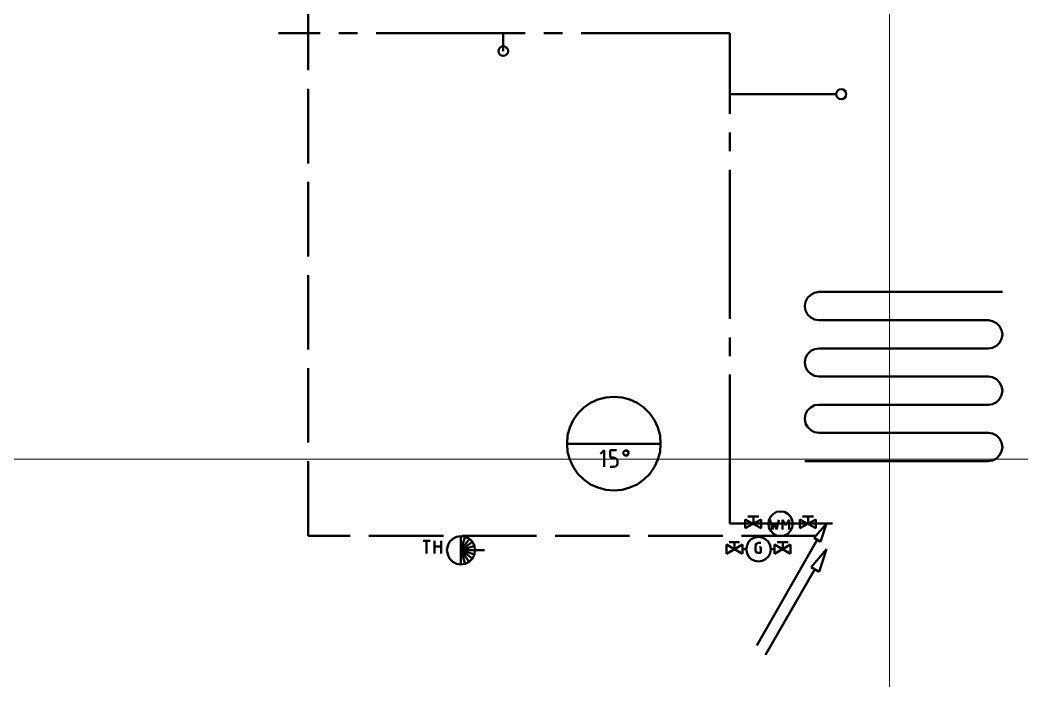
# Model space of a CAD drawing. Header units: metres. Extents: x -4.5 to 35.1, y -3.6 to 25.4.
# Drawn here: x 16.63 to 22.01, y 3.7 to 7.25 of the extents above; entities that cross this region are included whole.
import ezdxf

# ---------------------------------------------------------------- set-up
doc = ezdxf.new("R2010")
doc.units = ezdxf.units.M
doc.linetypes.add('STRICHLINIE2_S3', pattern=[0.5, 0.4, -0.1])
doc.linetypes.add('STRICHPUNKT2_S5', pattern=[1.1, 0.8, -0.1, 0.1, -0.1])
doc.layers.add('New_A Stramien', color=7, linetype='Continuous', lineweight=13)
doc.layers.add('Standard', color=7, linetype='Continuous', lineweight=25)

msp = doc.modelspace()

# ---------------------------------------------------------------- linework, layer by layer
at = {"layer": 'New_A Stramien', "color": 252, "linetype": 'Continuous', "lineweight": 13}
msp.add_line((21.3, -1.7955), (21.3, 23.4554), dxfattribs=at)
msp.add_line((21.3, -1.7955), (21.3, 23.4554), dxfattribs=at)
at = {"layer": 'Standard', "color": 30, "linetype": 'STRICHLINIE2_S3', "lineweight": 50}
for p, q in [((18.178, 4.4787), (18.178, 8.9959)), ((20.9036, 4.4787), (18.178, 4.4787))]:
    msp.add_line(p, q, dxfattribs=at)
at = {"layer": 'Standard', "color": 5, "linetype": 'STRICHPUNKT2_S5', "lineweight": 50}
for p, q in [((20.4425, 7.1775), (18.0176, 7.1775)), ((19.2246, 7.0814), (19.2246, 7.1775)), ((20.4425, 4.5439), (20.4425, 7.1775)), ((20.4425, 6.85), (21.0154, 6.85)), ((20.9613, 4.5439), (20.4425, 4.5439))]:
    msp.add_line(p, q, dxfattribs=at)
at = {"layer": 'Standard', "color": 52, "linetype": 'Continuous', "lineweight": 50}
for p, q in [((20.8761, 5.7732), (20.8595, 5.7566)), ((20.897, 5.7837), (20.8761, 5.7732)), ((20.9199, 5.7878), (20.897, 5.7837)), ((21.9054, 5.7878), (20.9199, 5.7878)), ((20.849, 5.7357), (20.8449, 5.7128)), ((20.8449, 5.7128), (20.8449, 5.7107)), ((20.8449, 5.7107), (20.849, 5.6878)), ((20.8595, 5.7566), (20.849, 5.7357)), ((20.849, 5.6878), (20.8595, 5.667)), ((20.8595, 5.667), (20.8761, 5.6503)), ((20.8761, 5.6503), (20.897, 5.6399)), ((20.897, 5.6399), (20.9199, 5.6357)), ((20.9199, 5.6357), (21.8304, 5.6357)), ((21.8304, 5.6357), (21.8533, 5.6316)), ((21.8533, 5.6316), (21.8741, 5.6212)), ((21.8741, 5.6212), (21.8908, 5.6045)), ((21.8908, 5.6045), (21.9012, 5.5836)), ((21.9012, 5.5836), (21.9054, 5.5607)), ((21.9054, 5.5586), (21.9012, 5.5357)), ((21.9054, 5.5607), (21.9054, 5.5586)), ((21.8741, 5.4982), (21.8533, 5.4878)), ((21.8908, 5.5149), (21.8741, 5.4982)), ((21.9012, 5.5357), (21.8908, 5.5149)), ((20.8595, 5.4545), (20.849, 5.4336)), ((20.8761, 5.4711), (20.8595, 5.4545)), ((20.897, 5.4815), (20.8761, 5.4711)), ((20.9199, 5.4836), (20.897, 5.4815)), ((21.8304, 5.4836), (20.9199, 5.4836)), ((21.8533, 5.4878), (21.8304, 5.4836)), ((20.849, 5.4336), (20.8449, 5.4107)), ((20.8449, 5.4107), (20.8449, 5.4086)), ((20.8449, 5.4086), (20.849, 5.3857)), ((20.849, 5.3857), (20.8595, 5.3649)), ((20.8595, 5.3649), (20.8761, 5.3482)), ((20.8761, 5.3482), (20.897, 5.3378)), ((20.897, 5.3378), (20.9199, 5.3336)), ((20.9199, 5.3336), (21.8304, 5.3336)), ((21.8304, 5.3336), (21.8533, 5.3295)), ((21.8533, 5.3295), (21.8741, 5.319)), ((21.8741, 5.319), (21.8908, 5.3024)), ((21.8908, 5.3024), (21.9012, 5.2816)), ((21.9012, 5.2816), (21.9054, 5.2586)), ((19.7761, 5.2211), (19.7323, 5.2107)), ((19.8198, 5.2253), (19.7761, 5.2211)), ((19.8636, 5.2211), (19.8198, 5.2253)), ((19.9052, 5.2107), (19.8636, 5.2211)), ((21.9012, 5.2336), (21.8908, 5.2128)), ((21.9054, 5.2565), (21.9012, 5.2336)), ((21.9054, 5.2586), (21.9054, 5.2565)), ((19.6573, 5.1669), (19.6261, 5.1357)), ((19.6927, 5.1919), (19.6573, 5.1669)), ((19.7323, 5.2107), (19.6927, 5.1919)), ((19.9448, 5.1919), (19.9052, 5.2107)), ((19.9802, 5.1669), (19.9448, 5.1919)), ((20.0115, 5.1357), (19.9802, 5.1669)), ((20.8761, 5.1669), (20.8595, 5.1524)), ((20.897, 5.1794), (20.8761, 5.1669)), ((20.9199, 5.1815), (20.897, 5.1794)), ((21.8304, 5.1815), (20.9199, 5.1815)), ((21.8533, 5.1857), (21.8304, 5.1815)), ((21.8741, 5.1961), (21.8533, 5.1857)), ((21.8908, 5.2128), (21.8741, 5.1961)), ((19.6261, 5.1357), (19.601, 5.1003)), ((20.0365, 5.1003), (20.0115, 5.1357)), ((20.849, 5.1315), (20.8449, 5.1086)), ((20.8595, 5.1524), (20.849, 5.1315)), ((19.5823, 5.0607), (19.5698, 5.0169)), ((19.601, 5.1003), (19.5823, 5.0607)), ((20.0552, 5.0607), (20.0365, 5.1003)), ((20.0677, 5.0169), (20.0552, 5.0607)), ((20.8449, 5.1086), (20.8449, 5.1065)), ((20.8449, 5.1065), (20.849, 5.0815)), ((20.849, 5.0815), (20.8595, 5.0628)), ((20.8595, 5.0628), (20.8761, 5.0461)), ((19.5698, 5.0169), (19.5677, 4.9732)), ((20.0698, 4.9732), (20.0677, 5.0169)), ((20.8761, 5.0461), (20.897, 5.0357)), ((20.897, 5.0357), (20.9199, 5.0315)), ((20.9199, 5.0315), (21.8304, 5.0315)), ((21.8304, 5.0315), (21.8533, 5.0274)), ((21.8533, 5.0274), (21.8741, 5.0169)), ((21.8741, 5.0169), (21.8908, 5.0003)), ((19.5677, 4.9732), (20.0698, 4.9732)), ((19.5677, 4.9732), (19.5698, 4.9294)), ((20.0677, 4.9294), (20.0698, 4.9732)), ((21.8908, 5.0003), (21.9012, 4.9794)), ((21.9012, 4.9794), (21.9054, 4.9565)), ((21.9054, 4.9544), (21.9012, 4.9315)), ((21.9054, 4.9565), (21.9054, 4.9544)), ((19.5698, 4.9294), (19.5823, 4.8877)), ((19.7677, 4.9378), (19.7469, 4.919)), ((19.7677, 4.8482), (19.7677, 4.9378)), ((19.799, 4.8982), (19.799, 4.9378)), ((19.799, 4.9378), (19.8323, 4.9378)), ((19.8177, 4.8982), (19.799, 4.8982)), ((19.8281, 4.8961), (19.8177, 4.8982)), ((19.874, 4.9336), (19.8677, 4.9232)), ((19.8677, 4.9232), (19.874, 4.9128)), ((19.8844, 4.9378), (19.874, 4.9336)), ((19.874, 4.9128), (19.8844, 4.9086)), ((19.8948, 4.9336), (19.8844, 4.9378)), ((19.8844, 4.9086), (19.8948, 4.9128)), ((19.899, 4.9232), (19.8948, 4.9336)), ((19.8948, 4.9128), (19.899, 4.9232)), ((20.0552, 4.8877), (20.0677, 4.9294)), ((21.8908, 4.9107), (21.8741, 4.894)), ((21.9012, 4.9315), (21.8908, 4.9107)), ((19.5823, 4.8877), (19.601, 4.8482)), ((19.601, 4.8482), (19.6261, 4.8107)), ((19.799, 4.8482), (19.8177, 4.8482)), ((19.8177, 4.8482), (19.8281, 4.8502)), ((19.8365, 4.8877), (19.8281, 4.8961)), ((19.8281, 4.8502), (19.8365, 4.8586)), ((19.8386, 4.8773), (19.8365, 4.8877)), ((19.8365, 4.8586), (19.8386, 4.8669)), ((19.8386, 4.8669), (19.8386, 4.8773)), ((20.0115, 4.8107), (20.0365, 4.8482)), ((20.0365, 4.8482), (20.0552, 4.8877)), ((21.8304, 4.8794), (20.8449, 4.8794)), ((21.8533, 4.8836), (21.8304, 4.8794)), ((21.8741, 4.894), (21.8533, 4.8836)), ((19.6261, 4.8107), (19.6573, 4.7815)), ((19.9802, 4.7815), (20.0115, 4.8107)), ((19.6573, 4.7815), (19.6927, 4.7544)), ((19.6927, 4.7544), (19.7323, 4.7378)), ((19.7323, 4.7378), (19.7761, 4.7253)), ((19.8636, 4.7253), (19.9052, 4.7378)), ((19.9052, 4.7378), (19.9448, 4.7544)), ((19.9448, 4.7544), (19.9802, 4.7815)), ((19.7761, 4.7253), (19.8198, 4.7211)), ((19.8198, 4.7211), (19.8636, 4.7253)), ((18.9746, 4.4726), (18.9538, 4.4622)), ((18.9975, 4.4768), (18.9746, 4.4726)), ((19.0204, 4.4726), (18.9975, 4.4768)), ((19.0434, 4.4622), (19.0204, 4.4726)), ((18.7943, 4.4522), (18.8318, 4.4522)), ((18.8131, 4.3835), (18.8131, 4.4522)), ((18.8548, 4.3835), (18.8548, 4.4522)), ((18.8548, 4.421), (18.8923, 4.421)), ((18.8923, 4.4522), (18.8923, 4.3835)), ((18.9267, 4.4247), (18.9225, 4.4018)), ((18.9371, 4.4455), (18.9267, 4.4247)), ((18.9538, 4.4622), (18.9371, 4.4455)), ((19.06, 4.4455), (19.0434, 4.4622)), ((19.0704, 4.4247), (19.06, 4.4455)), ((19.0725, 4.4018), (19.0704, 4.4247)), ((18.9225, 4.4018), (18.9267, 4.3788)), ((18.9267, 4.3788), (18.9371, 4.3559)), ((19.06, 4.3559), (19.0704, 4.3788)), ((19.0704, 4.3788), (19.0725, 4.4018)), ((19.0725, 4.4018), (19.1246, 4.4018)), ((18.9371, 4.3559), (18.9538, 4.3393)), ((18.9538, 4.3393), (18.9746, 4.3288)), ((18.9746, 4.3288), (18.9975, 4.3247)), ((18.9975, 4.3247), (19.0204, 4.3288)), ((19.0204, 4.3288), (19.0413, 4.3393)), ((19.0413, 4.3393), (19.06, 4.3559))]:
    msp.add_line(p, q, dxfattribs=at)
at = {"layer": 'Standard', "color": 252, "linetype": 'Continuous', "lineweight": 13}
msp.add_line((-4.1221, 4.8908), (26.8317, 4.8908), dxfattribs=at)
msp.add_line((-4.1221, 4.8908), (26.8317, 4.8908), dxfattribs=at)
at = {"layer": 'Standard', "color": 5, "linetype": 'Continuous', "lineweight": 50}
for p, q in [((20.5389, 4.5814), (20.5973, 4.5814)), ((20.5681, 4.5439), (20.5681, 4.5814)), ((20.6618, 4.5814), (20.6514, 4.5626)), ((20.6764, 4.596), (20.6618, 4.5814)), ((20.6931, 4.6064), (20.6764, 4.596)), ((20.714, 4.6085), (20.6931, 4.6064)), ((20.7348, 4.6064), (20.714, 4.6085)), ((20.7535, 4.596), (20.7348, 4.6064)), ((20.7681, 4.5814), (20.7535, 4.596)), ((20.7765, 4.5626), (20.7681, 4.5814)), ((20.891, 4.5814), (20.8327, 4.5814)), ((20.8619, 4.5439), (20.8619, 4.5814)), ((20.5243, 4.5439), (20.4743, 4.5439)), ((20.6098, 4.5189), (20.5243, 4.5668)), ((20.6098, 4.5668), (20.5243, 4.5189)), ((20.5243, 4.5189), (20.5243, 4.5668)), ((20.6098, 4.5189), (20.6098, 4.5668)), ((20.6098, 4.5439), (20.6493, 4.5439)), ((20.6514, 4.5626), (20.6493, 4.5439)), ((20.6493, 4.5439), (20.6514, 4.5231)), ((20.6514, 4.5231), (20.6618, 4.5043)), ((20.6577, 4.5647), (20.6702, 4.5126)), ((20.6702, 4.5126), (20.6827, 4.5481)), ((20.6827, 4.5481), (20.6931, 4.5126)), ((20.6931, 4.5126), (20.7056, 4.5647)), ((20.7244, 4.5126), (20.7244, 4.5647)), ((20.7244, 4.5647), (20.741, 4.5356)), ((20.741, 4.5356), (20.7598, 4.5647)), ((20.7598, 4.5647), (20.7598, 4.5126)), ((20.7681, 4.5043), (20.7765, 4.5231)), ((20.7806, 4.5439), (20.7765, 4.5626)), ((20.7765, 4.5231), (20.7806, 4.5439)), ((20.8181, 4.5439), (20.7806, 4.5439)), ((20.8181, 4.5189), (20.9035, 4.5668)), ((20.8181, 4.5668), (20.9035, 4.5189)), ((20.8181, 4.5189), (20.8181, 4.5668)), ((20.8946, 4.4668), (20.9613, 4.5439)), ((20.9035, 4.5189), (20.9035, 4.5668)), ((20.9035, 4.5439), (20.9931, 4.5439)), ((20.9613, 4.5439), (20.9279, 4.446)), ((20.6618, 4.5043), (20.6764, 4.4897)), ((20.6764, 4.4897), (20.6931, 4.4793)), ((20.6931, 4.4793), (20.714, 4.4772)), ((20.714, 4.4772), (20.7348, 4.4793)), ((20.7348, 4.4793), (20.7535, 4.4897)), ((20.7535, 4.4897), (20.7681, 4.5043)), ((20.9279, 4.446), (20.8946, 4.4668)), ((20.9113, 4.4564), (20.5862, 3.8897))]:
    msp.add_line(p, q, dxfattribs=at)
at = {"layer": 'Standard', "color": 30, "linetype": 'Continuous', "lineweight": 50}
for p, q in [((20.5758, 4.4689), (20.5571, 4.4604)), ((20.5966, 4.4731), (20.5758, 4.4689)), ((20.6154, 4.4689), (20.5966, 4.4731)), ((20.6342, 4.4604), (20.6154, 4.4689)), ((20.5091, 4.3814), (20.4237, 4.4313)), ((20.5091, 4.4313), (20.4237, 4.3814)), ((20.4237, 4.3814), (20.4237, 4.4313)), ((20.4383, 4.4437), (20.4946, 4.4437)), ((20.4675, 4.4062), (20.4675, 4.4437)), ((20.5091, 4.3814), (20.5091, 4.4313)), ((20.5341, 4.4271), (20.53, 4.4062)), ((20.5425, 4.446), (20.5341, 4.4271)), ((20.5571, 4.4604), (20.5425, 4.446)), ((20.5842, 4.4356), (20.58, 4.4271)), ((20.58, 4.4271), (20.58, 4.398)), ((20.5925, 4.4398), (20.5842, 4.4356)), ((20.6092, 4.4398), (20.5925, 4.4398)), ((20.6092, 4.4166), (20.6008, 4.4166)), ((20.6092, 4.3876), (20.6092, 4.4166)), ((20.6487, 4.446), (20.6342, 4.4604)), ((20.6592, 4.4271), (20.6487, 4.446)), ((20.6612, 4.4062), (20.6592, 4.4271)), ((20.6821, 4.3814), (20.7675, 4.4313)), ((20.6821, 4.4313), (20.7675, 4.3814)), ((20.6821, 4.3814), (20.6821, 4.4313)), ((20.755, 4.4437), (20.6967, 4.4437)), ((20.7258, 4.4062), (20.7258, 4.4437)), ((20.7675, 4.3814), (20.7675, 4.4313)), ((20.53, 4.4062), (20.5091, 4.4062)), ((20.53, 4.4062), (20.5091, 4.4062)), ((20.53, 4.4062), (20.5341, 4.3856)), ((20.5341, 4.3856), (20.5425, 4.3667)), ((20.5425, 4.3667), (20.5571, 4.3523)), ((20.58, 4.398), (20.5842, 4.3896)), ((20.5842, 4.3896), (20.5925, 4.3876)), ((20.5925, 4.3876), (20.6092, 4.3876)), ((20.6342, 4.3523), (20.6487, 4.3667)), ((20.6487, 4.3667), (20.6592, 4.3856)), ((20.6592, 4.3856), (20.6612, 4.4062)), ((20.6612, 4.4062), (20.6821, 4.4062)), ((20.6821, 4.4062), (20.6612, 4.4062)), ((20.8779, 4.3105), (20.9613, 4.4064)), ((20.9613, 4.4064), (20.9217, 4.2855)), ((20.5571, 4.3523), (20.5758, 4.3439)), ((20.5758, 4.3439), (20.5966, 4.3396)), ((20.5966, 4.3396), (20.6154, 4.3439)), ((20.6154, 4.3439), (20.6342, 4.3523)), ((20.9217, 4.2855), (20.8779, 4.3105)), ((20.8992, 4.2984), (20.6342, 3.8397))]:
    msp.add_line(p, q, dxfattribs=at)
at = {"layer": 'Standard', "color": 7, "linetype": 'Continuous', "lineweight": 50}
for points in [[(19.0204, 4.4726), (18.9975, 4.4768), (18.9975, 4.4018), (19.0204, 4.4726)], [(19.0434, 4.4622), (19.0204, 4.4726), (18.9975, 4.4018), (19.0434, 4.4622)], [(19.06, 4.4455), (19.0434, 4.4622), (18.9975, 4.4018), (19.06, 4.4455)], [(19.0704, 4.4247), (19.06, 4.4455), (18.9975, 4.4018), (19.0704, 4.4247)], [(19.0725, 4.4018), (19.0704, 4.4247), (18.9975, 4.4018), (19.0725, 4.4018)], [(18.9975, 4.3247), (19.0204, 4.3288), (18.9975, 4.4018), (18.9975, 4.3247)], [(19.0204, 4.3288), (19.0413, 4.3393), (18.9975, 4.4018), (19.0204, 4.3288)], [(19.0413, 4.3393), (19.06, 4.3559), (18.9975, 4.4018), (19.0413, 4.3393)], [(19.06, 4.3559), (19.0704, 4.3788), (18.9975, 4.4018), (19.06, 4.3559)], [(19.0704, 4.3788), (19.0725, 4.4018), (18.9975, 4.4018), (19.0704, 4.3788)]]:
    msp.add_lwpolyline(points, close=True, dxfattribs=at)
at = {"layer": 'Standard', "color": 5, "linetype": 'Continuous', "lineweight": 50}
for centre, radius in [((19.2246, 7.0814), 0.0261), ((21.0404, 6.85), 0.0271)]:
    msp.add_circle(centre, radius, dxfattribs=at)

doc.saveas('drawing.dxf')
